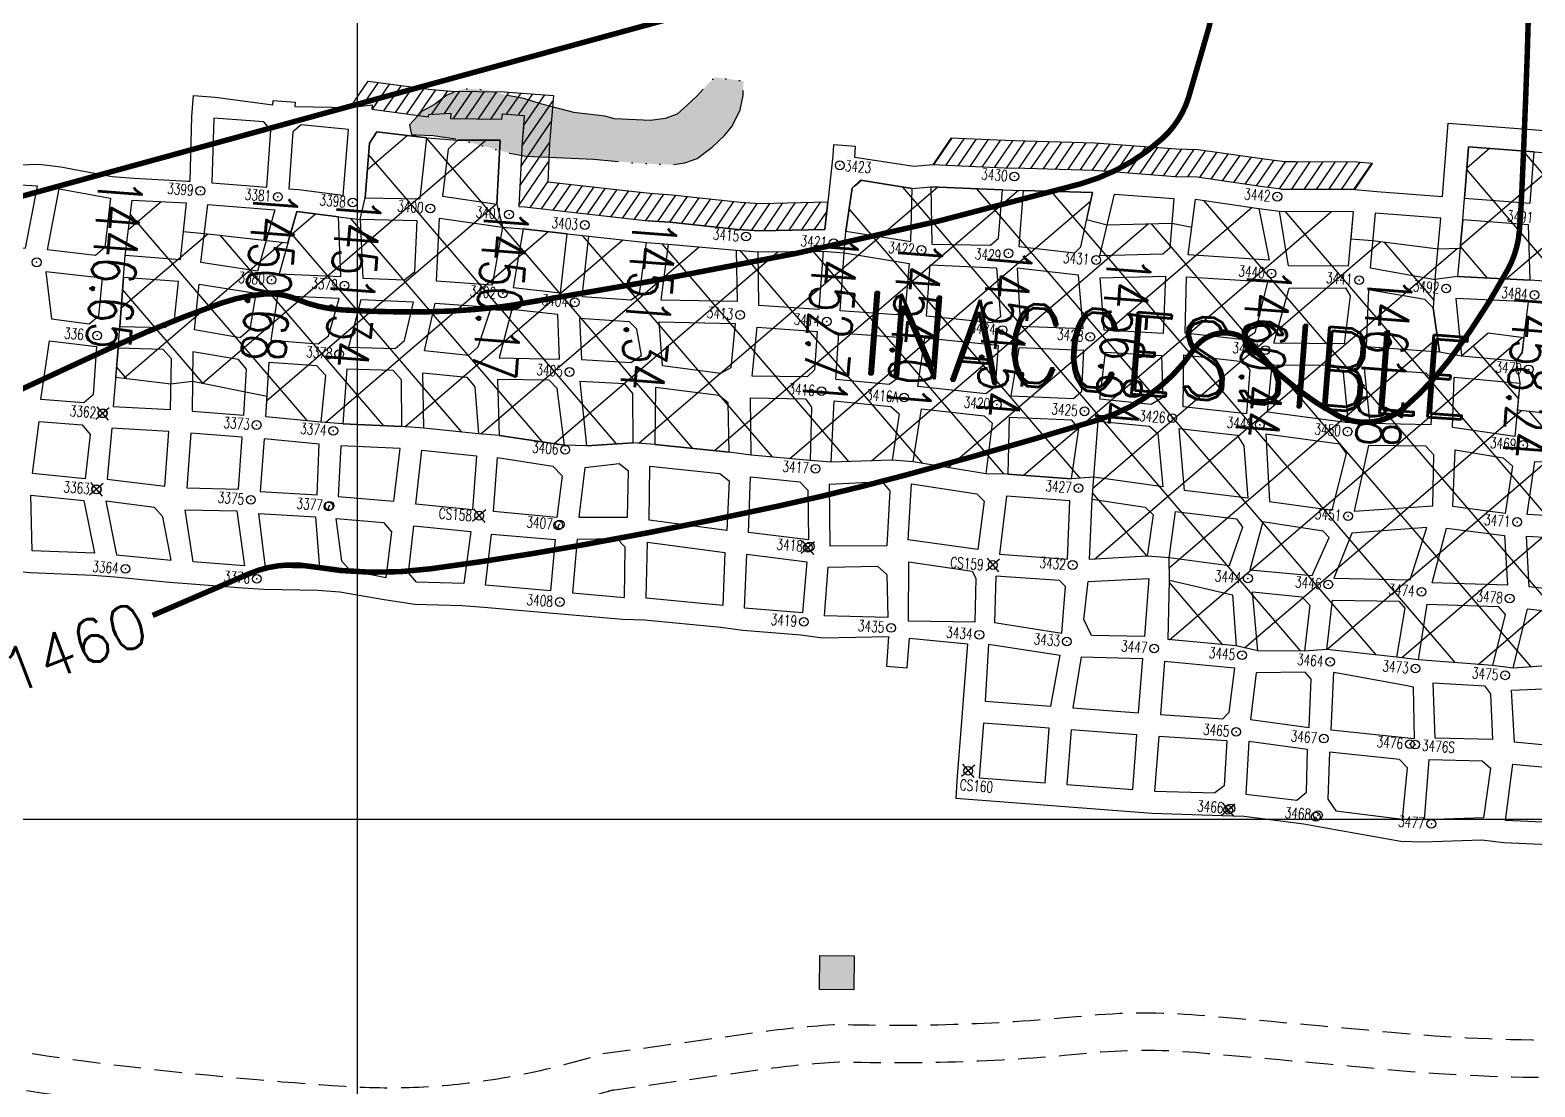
# Model space of a CAD drawing. Header units: inches. Extents: x 10131215 to 10153225, y 3476725 to 3491422.
# Drawn here: x 10139702 to 10141072, y 3481757 to 3482719 of the extents above; entities that cross this region are included whole.
import ezdxf
from ezdxf.enums import TextEntityAlignment as Align

# ---------------------------------------------------------------- set-up
doc = ezdxf.new("R2010")
doc.units = ezdxf.units.IN
doc.header["$LTSCALE"] = 100
doc.header["$MEASUREMENT"] = 0
doc.header["$PDMODE"] = 32
doc.header["$PDSIZE"] = 8
doc.linetypes.add('DASHED2', pattern=[0.375, 0.25, -0.125])
doc.linetypes.add('STREAM', pattern=[1.5, 1, -0.125, 0, -0.125, 0, -0.125, 0, -0.125])
doc.layers.get('0').update_dxf_attribs({"color": 60, "linetype": 'CONTINUOUS'})
for name, color, linetype in [('BUILDINGS', 7, 'CONTINUOUS'), ('ELEVATIONS-UPEER MASON-CONTOURS', 175, 'CONTINUOUS'), ('ELEVATIONS-UPPER MASON-SPOT', 175, 'CONTINUOUS'), ('GRID COORDINATES-VA SOUTH NAD27', 252, 'CONTINUOUS'), ('MINE WORKINGS-ADVANCED-SURVEYED', 7, 'CONTINUOUS'), ('MINE WORKINGS-RETREAT AREA', 4, 'CONTINUOUS'), ('MINE WORKINGS-RETREAT AREA-LABELS', 1, 'CONTINUOUS'), ('ROADS', 34, 'DASHED2'), ('SPADS-CONTROL SURVEY-LABELS', 230, 'CONTINUOUS'), ('SPADS-CONTROL SURVEY-SYMBOLS', 230, 'CONTINUOUS'), ('SPADS-LABEL', 90, 'CONTINUOUS'), ('SPADS-SYMBOL', 90, 'CONTINUOUS'), ('WATER-SURFACE', 140, 'STREAM')]:
    doc.layers.add(name, color=color, linetype=linetype)
doc.styles.add('INACCESSIBLE', font='ROMAND.SHX', dxfattribs={"width": 0.8, "height": 75})
doc.styles.add('LEV', font='SIMPLEX.shx', dxfattribs={"width": 0.7, "height": 40})
doc.styles.add('SP', font='SIMPLEX', dxfattribs={"width": 0.75, "height": 12})
doc.styles.get("Standard").update_dxf_attribs({"font": 'simplex.shx'})

# ---------------------------------------------------------------- blocks, each defined once
blk = doc.blocks.new('*X47')
at = {"color": 0}
for p, q in [((779251.2, 180115.1), (779264.2, 180137.7)), ((779260.7, 180112.9), (779274.7, 180137.1)), ((779271.2, 180112.3), (779285.2, 180136.5)), ((779281.7, 180111.7), (779295.7, 180135.9)), ((779292.1, 180111.1), (779306.1, 180135.3)), ((779302.6, 180110.5), (779316.7, 180135)), ((779314.5, 180112.3), (779327.6, 180135)), ((779326.4, 180114.1), (779338.7, 180135.4)), ((779334.9, 180110.1), (779349.9, 180136.1)), ((779346.1, 180110.9), (779361.1, 180136.9)), ((779357.4, 180111.6), (779372.4, 180137.6)), ((779368.6, 180112.3), (779383.4, 180138)), ((779382.7, 180118), (779394.3, 180138)), ((779393.6, 180118), (779405.1, 180138)), ((779398.8, 180108.4), (779415.9, 180138)), ((779398.9, 180089.8), (779423.8, 180132.9)), ((779399.4, 180071.8), (779423.8, 180114.2)), ((779399.8, 180053.8), (779423.8, 180095.4)), ((779400.2, 180035.8), (779424.2, 180077.4)), ((779410.5, 180034.8), (779424.7, 180059.4)), ((779421.1, 180034.5), (779435.3, 180059)), ((779431.7, 180034.1), (779445.9, 180058.6)), ((779442.3, 180033.7), (779456.5, 180058.2)), ((779452.9, 180033.3), (779467.1, 180057.9)), ((779463.5, 180033), (779477.7, 180057.5)), ((779474.2, 180032.6), (779488.3, 180057.1)), ((779484.8, 180032.2), (779498.9, 180056.7)), ((779495.4, 180031.9), (779509.5, 180056.4)), ((779506, 180031.5), (779520.2, 180056.1)), ((779516.6, 180031.1), (779531, 180056.1)), ((779527.4, 180031.1), (779541.8, 180056.1)), ((779624.2, 180029.9), (779639.6, 180056.6)), ((779635.7, 180031.1), (779651.1, 180057.8)), ((779647.2, 180032.3), (779662.6, 180059)), ((779658.7, 180033.4), (779674.1, 180060.1)), ((779538.3, 180031.1), (779552.5, 180055.8)), ((779548.9, 180030.9), (779563.2, 180055.5)), ((779559.6, 180030.6), (779573.8, 180055.2)), ((779570.3, 180030.3), (779584.5, 180054.9)), ((779580.9, 180030), (779595.1, 180054.6)), ((779591.6, 180029.7), (779605.9, 180054.5)), ((779602.3, 180029.5), (779616.7, 180054.6)), ((779613.1, 180029.5), (779628.1, 180055.5)), ((779670.2, 180034.6), (779680, 180051.6))]:
    blk.add_line(p, q, dxfattribs=at)
blk = doc.blocks.new('*X46')
at = {"color": 0}
for p, q in [((780257.4, 180065.1), (780347.7, 180155.5)), ((780257.7, 180136.2), (780277, 180155.5)), ((780301.1, 180038.1), (780418.5, 180155.5)), ((780773.9, 179689.2), (780307.6, 180155.5)), ((780369.9, 180036.2), (780486.9, 180153.2)), ((780797.9, 179736), (780378.3, 180155.5)), ((780845.7, 179758.8), (780449, 180155.5)), ((780560.3, 180115), (780522, 180153.3)), ((780416.8, 180012.5), (780550.4, 180146)), ((780354.9, 180037.5), (780257.7, 180134.7)), ((779125.2, 179852.2), (779366, 180093)), ((779260.2, 180057.9), (779294, 180091.7)), ((779386.6, 180015.9), (779311.5, 180091)), ((779594.9, 179827), (779852.4, 180084.5)), ((779808.1, 179828), (780065.4, 180085.3)), ((779877, 179826.2), (780138, 180087.2)), ((780281.9, 179686.3), (779882.2, 180085.9)), ((780414.2, 179695.4), (780021.3, 180088.3)), ((780489.9, 179690.4), (780096, 180084.3)), ((780232.9, 179687.1), (780635.8, 180090)), ((780419.9, 179944.8), (780564.7, 180089.6)), ((780642, 180033.3), (780587.9, 180087.3)), ((779505.5, 179826.3), (779260.2, 180071.6)), ((779525.8, 179828.5), (779779.1, 180081.9)), ((779663.7, 179825), (779918.8, 180080.1)), ((779703.4, 180076.8), (779709.2, 180082.7)), ((780140.7, 179686), (779747.4, 180079.4)), ((780209.6, 179687.9), (779814.5, 180083)), ((779928.5, 179827.5), (779700.1, 180055.9)), ((779738, 179828.6), (779972.4, 180063)), ((779940.8, 179819.3), (780184.8, 180063.3)), ((779947.2, 179755), (780254.7, 180062.4)), ((780351.1, 179687.7), (779975.5, 180063.4)), ((780236.9, 180014.1), (780187.9, 180063.2)), ((780284.1, 180037.6), (780257.4, 180064.4)), ((779185.1, 179841.4), (779380.2, 180036.5)), ((779574.9, 179827.5), (779387.5, 180015)), ((779859.4, 179826), (779670.5, 180014.8)), ((780302.8, 179686.3), (780642.7, 180026.2)), ((780379.1, 179691.8), (780707.8, 180020.5)), ((780712.4, 179962.9), (780657.3, 180018)), ((779047.7, 179986.9), (779075.3, 180014.4)), ((779194.5, 179992.3), (779216.3, 180014)), ((779239.8, 179825.3), (779428.6, 180014.2)), ((779438.2, 179822.9), (779248.7, 180012.4)), ((779312.2, 179827.1), (779496.9, 180011.8)), ((779381.6, 179825.8), (779566.7, 180010.8)), ((779448.7, 179822.1), (779638.6, 180012.1)), ((779647.9, 179825.3), (779460.1, 180013.1)), ((779717.5, 179826.4), (779532.8, 180011.1)), ((779784.7, 179830), (779604.1, 180010.5)), ((779046.6, 179915.1), (779119.9, 179988.3)), ((779223.4, 179825.6), (779048.4, 180000.5)), ((779293.1, 179826.5), (779131.7, 179987.9)), ((779364.2, 179826.1), (779195.1, 179995.2)), ((779053.7, 179851.4), (779188.2, 179985.9)), ((780015.7, 179752.8), (780243, 179980)), ((780020.9, 179687.2), (780320.1, 179986.4)), ((780320.6, 179930.4), (780275.8, 179975.2)), ((780702.5, 179689.9), (780419.5, 179972.9)), ((780450.8, 179692.9), (780708.7, 179950.8)), ((780519, 179690.4), (780778.1, 179949.5)), ((780798.6, 179876.7), (780724.5, 179950.8)), ((780797.8, 179948.2), (780797.1, 179948.8)), ((779126.1, 179852.1), (779046.6, 179931.6)), ((780089.5, 179685.1), (780324.3, 179919.9)), ((780164.3, 179689.3), (780401.5, 179926.5)), ((780560.6, 179690.4), (780331.2, 179919.8)), ((780632.3, 179689.4), (780395.5, 179926.2)), ((780589.6, 179690.3), (780798.7, 179899.3)), ((780659.4, 179689.3), (780849.8, 179879.7)), ((780877.8, 179868.2), (780866.8, 179879.2)), ((780877.8, 179797.4), (780801.4, 179873.9)), ((779056.2, 179851.3), (779046.6, 179860.9)), ((780799.6, 179758.8), (780877.8, 179837.1)), ((779994.7, 179761.3), (779940.8, 179815.2)), ((780730.8, 179690), (780797.9, 179757.1)), ((780870.3, 179758.8), (780877.9, 179766.4)), ((780069.6, 179686.4), (780017, 179739.1))]:
    blk.add_line(p, q, dxfattribs=at)
blk = doc.blocks.new('*X45')
at = {"color": 0}
for p, q in [((779773.9, 180101.7), (779788.5, 180127)), ((779784.9, 180102), (779799.5, 180127.4)), ((779795.9, 180102.4), (779810.6, 180127.7)), ((779806.9, 180102.7), (779821.6, 180128.1)), ((779818, 180103.1), (779832.6, 180128.5)), ((779829, 180103.4), (779843.8, 180129)), ((779840, 180103.8), (779854.9, 180129.6)), ((779851.2, 180104.4), (779866.1, 180130.2)), ((779862.3, 180105), (779877.2, 180130.7)), ((779873.5, 180105.5), (779888.4, 180131.2)), ((779884.6, 180106), (779899.5, 180131.8)), ((779895.8, 180106.6), (779910.6, 180132.3)), ((779906.9, 180107.1), (779921.7, 180132.7)), ((779918, 180107.7), (779932.5, 180132.7)), ((779928.9, 180107.8), (779943.3, 180132.7)), ((779939.7, 180107.8), (779954.2, 180132.8)), ((779950.6, 180107.8), (779965, 180132.8)), ((779961.4, 180107.8), (779975.8, 180132.8)), ((779972.2, 180107.8), (779986.7, 180132.8)), ((779983.1, 180107.8), (779997.6, 180133)), ((779993.9, 180107.8), (780008.8, 180133.6)), ((780005.1, 180108.4), (780019.5, 180133.3)), ((780016, 180108.7), (780029.9, 180132.7)), ((780026.5, 180108), (780040.3, 180132)), ((780036.9, 180107.3), (780050.8, 180131.3)), ((780047.3, 180106.5), (780061.2, 180130.6)), ((780057.7, 180105.8), (780071.6, 180129.9)), ((780068.1, 180105.1), (780082.1, 180129.4)), ((780078.6, 180104.5), (780092.7, 180128.9)), ((780089.1, 180104), (780104.1, 180129.9)), ((780100.3, 180104.6), (780115.3, 180130.7)), ((780111.6, 180105.3), (780126.6, 180131.4)), ((780122.8, 180106.1), (780137.9, 180132.2)), ((780134.1, 180106.9), (780149.2, 180133)), ((780145.4, 180107.7), (780160.3, 180133.6)), ((780156.7, 180108.5), (780171.2, 180133.6))]:
    blk.add_line(p, q, dxfattribs=at)
blk = doc.blocks.new('CS')
at = {"layer": 'SPADS-CONTROL SURVEY-SYMBOLS'}
for p, q in [((-5.7, 5.7), (5.7, -5.7)), ((5.7, 5.7), (-5.7, -5.7))]:
    blk.add_line(p, q, dxfattribs=at)
blk.add_circle((0, 0), 4, dxfattribs=at)
blk = doc.blocks.new('SS')
at = {"layer": 'SPADS-CONTROL SURVEY-SYMBOLS'}
blk.add_line((0, 0), (0, -4), dxfattribs=at)
blk.add_circle((0, 0), 4, dxfattribs=at)

msp = doc.modelspace()

# ---------------------------------------------------------------- hatches: boundary and pattern name
at = {"layer": 'WATER-SURFACE'}
h = msp.add_hatch(color=151, dxfattribs=at)
h.paths.add_polyline_path([(10138052.4, 3483775.9), (10138047.6, 3483759.4), (10138021.2, 3483723.1), (10137999.7, 3483707.4), (10137982.5, 3483691.4), (10137961.4, 3483684), (10137923, 3483660.6), (10137922.8, 3483656.5), (10137972, 3483637.8), (10137984.4, 3483637.3), (10138013.8, 3483644.4), (10138043.1, 3483647.4), (10138072.1, 3483646.2), (10138117.5, 3483636), (10138129.1, 3483614.7), (10138140.9, 3483597.6), (10138160.6, 3483571.8), (10138168.6, 3483563.2), (10138181, 3483562.7), (10138189.9, 3483574.8), (10138191, 3483603.9), (10138183.6, 3483625), (10138151.9, 3483663.7), (10138140.1, 3483680.8), (10138129.1, 3483718.7), (10138125.3, 3483727.1), (10138117.7, 3483744.1), (10138105.9, 3483761.2)])
h.paths.add_polyline_path([(10138843.8, 3482674.7), (10138839.6, 3482674.8), (10138823, 3482675.5), (10138814.7, 3482675.9), (10138802.3, 3482676.4), (10138715.7, 3482696.6), (10138711.6, 3482696.7), (10138661.1, 3482682.2), (10138660.8, 3482673.9), (10138664.1, 3482652.9), (10138701.1, 3482643.1), (10138762.9, 3482628.1), (10138787.8, 3482627.1), (10138825, 3482621.4), (10138837.5, 3482620.9), (10138854.6, 3482632.6), (10138855.4, 3482653.4)])
h.paths.add_polyline_path([(10140234, 3482637.7), (10140225.3, 3482640.2), (10140197, 3482643.6), (10140177.4, 3482648.7), (10140166.6, 3482651.4), (10140151.5, 3482656.4), (10140136.2, 3482659.2), (10140116.7, 3482664.4), (10140097, 3482665.2), (10140081.5, 3482659.3), (10140070.2, 3482651), (10140059, 3482644.9), (10140047.5, 3482632.2), (10140049.3, 3482623.3), (10140053.7, 3482623.2), (10140069, 3482622.5), (10140090.8, 3482619.4), (10140110.3, 3482614.3), (10140138.5, 3482606.5), (10140153.7, 3482603.7), (10140215, 3482601.2), (10140256.4, 3482597.3), (10140267.4, 3482596.8), (10140287.1, 3482596), (10140298.1, 3482597.8), (10140309.2, 3482601.7), (10140322.8, 3482612.1), (10140334.2, 3482622.6), (10140341.1, 3482631.1), (10140348.3, 3482646.1), (10140351, 3482659.1), (10140351.5, 3482672.3), (10140325.4, 3482675.5), (10140318.5, 3482669.2), (10140309.3, 3482658.7), (10140300.2, 3482650.3), (10140291.1, 3482641.9), (10140280, 3482638), (10140266.8, 3482636.3)])
h.paths.add_polyline_path([(10140478.7, 3482997.9), (10140467.3, 3482987.4), (10140449.2, 3482972.8), (10140439.9, 3482960), (10140436.9, 3482940.4), (10140438.6, 3482927.2), (10140444.5, 3482911.6), (10140448.6, 3482904.9), (10140465.8, 3482895.4), (10140494.2, 3482894.3), (10140516.3, 3482897.7), (10140536, 3482896.9), (10140546.7, 3482889.9), (10140557.1, 3482878.5), (10140569.7, 3482862.7), (10140578.2, 3482857.9), (10140591.2, 3482853), (10140620.2, 3482865), (10140627.2, 3482875.6), (10140630.1, 3482893.1), (10140615.3, 3482906.8), (10140596.7, 3482933.9), (10140577.6, 3482950), (10140567.1, 3482961.4), (10140558.7, 3482970.5), (10140548, 3482977.5), (10140528.8, 3482989.2), (10140515.9, 3482996.3), (10140507.3, 3482998.9)])

# ---------------------------------------------------------------- linework, layer by layer
at = {"layer": 'BUILDINGS'}
msp.add_lwpolyline([(10140420.7, 3481845.2), (10140421, 3481876.2), (10140452, 3481875.9), (10140451.7, 3481844.9)], close=True, dxfattribs=at)
msp.add_solid([(10140421, 3481876.2), (10140452, 3481875.9), (10140420.7, 3481845.2), (10140451.7, 3481844.9)], dxfattribs=at)
at = {"layer": 'ELEVATIONS-UPEER MASON-CONTOURS', "const_width": 5}
for points in [[(10135978.9, 3483263.2, 0), (10135880.2, 3483248.3, 0.000547)], [(10136147.8, 3483288.5, 0.000001), (10135988.5, 3483264.7, 0.000023)], [(10139638.8, 3483431.7, 0.000001), (10139693.5, 3483463.7, 0.000011)], [(10138804.9, 3484318.7, 0.000002), (10138743.6, 3484310, 0.000372)], [(10137623.4, 3484107.9, 0), (10137609.7, 3484100.7, -0.000133)], [(10139736.4, 3483488.8, -0.000003), (10139816.9, 3483535.8, -0.000201)], [(10141230, 3483314.7), (10140979, 3483193.4), (10140728, 3483072, 0.270692), (10140698, 3483027.4, -0.132528), (10140664.7, 3482928.9, -0.038708), (10140581.1, 3482822.9, -0.136458), (10140548, 3482802.4, -0.002726), (10140477.8, 3482782.3, -0.001285), (10140328.5, 3482741), (10139979.7, 3482645.5), (10139630.9, 3482549.9, 0.563221), (10139617.7, 3482503.4, -0.501829), (10139608.4, 3482452.6, -0.000773), (10139561.6, 3482429.6, -0.000898), (10139521.4, 3482410, -0.000017), (10139463.3, 3482381.8, 0.000016), (10139401.8, 3482351.9, 0.001371), (10139380.3, 3482341.4, 0.000537), (10139325.6, 3482314.4)], [(10141301, 3483276.5), (10141059.2, 3483175.2), (10140817.3, 3483073.8, 0.392899), (10140791.4, 3483016.6, -0.127413), (10140803.4, 3482846.5, -0.029723), (10140756.5, 3482657.4, -0.132967), (10140732.8, 3482620.1, -0.117262), (10140657.7, 3482578.5, -0.024944), (10140269.1, 3482490.3, -0.001318), (10140142, 3482468.4, -0.012263), (10140128.2, 3482466.4, -0.025302), (10140065.6, 3482462.2, -0.019959), (10139986, 3482463.9, -0.084275), (10139944.9, 3482473.6, 0.1199), (10139915.3, 3482478.3, 0.064698), (10139876.3, 3482470.1, 0.023672), (10139775.5, 3482429.3, 0.000793), (10139737.2, 3482411.6, 0.000203), (10139587.9, 3482342.1, 0.002877), (10139488.9, 3482295.3, 0.001787), (10139330.2, 3482218.4)], [(10141097.5, 3483013.2, 0.116095), (10141068.9, 3482909.9, 0.008918), (10141066.8, 3482810.9, -0.007728), (10141064.7, 3482696.7, -0.002563), (10141059.8, 3482573.1, -0.008468), (10141057.5, 3482535.7, -0.105253), (10141047.1, 3482500.8, -0.038597), (10140993.6, 3482418.2, -0.052549), (10140952.4, 3482374.6, -0.122205), (10140929.1, 3482362.9, -0.182252), (10140891.7, 3482368.1, -0.077667), (10140823.4, 3482420.5, -0.038688), (10140815, 3482430.7, 0.073705), (10140810.3, 3482435.7, 0.436666), (10140761.4, 3482428.2, -0.172221), (10140674.3, 3482363.8, -0.008065), (10140499.5, 3482313.7, -0.012267), (10140383.4, 3482285.4, -0.00886), (10140204.7, 3482249.9, -0.011531), (10140066.3, 3482228.2, -0.076227), (10139958, 3482230.3, 0.146158), (10139901, 3482223.5), (10139813.7, 3482185.8)]]:
    msp.add_lwpolyline(points, format="xyb", dxfattribs=at)
at = {"layer": 'GRID COORDINATES-VA SOUTH NAD27'}
for p, q in [((10140000, 3476730), (10140000, 3490730)), ((10153220, 3482000), (10131220, 3482000))]:
    msp.add_line(p, q, dxfattribs=at)
at = {"layer": 'MINE WORKINGS-ADVANCED-SURVEYED'}
msp.add_line((10141001.3, 3482494.2), (10141067.2, 3482491.1), dxfattribs=at)
for points in [[(10139654.9, 3482594.7), (10139710.4, 3482596.5), (10139730.2, 3482594), (10139776.7, 3482585.4), (10139796.6, 3482583.9), (10139845.6, 3482581.1), (10139847.8, 3482581), (10139849.3, 3482640), (10139850.8, 3482659), (10139870.7, 3482657.4), (10139923.1, 3482650.4), (10139923.4, 3482654.4), (10139943.3, 3482652.9), (10139943, 3482648.9), (10139993.3, 3482648.1), (10140013.5, 3482650.5), (10140013.2, 3482646.5), (10140064.8, 3482639.6), (10140064.9, 3482641.6), (10140085.1, 3482643), (10140084.7, 3482638), (10140131.6, 3482637.5), (10140132, 3482642.5), (10140151.9, 3482640.9), (10140151.5, 3482635.9), (10140150.1, 3482617), (10140146.9, 3482558.1), (10140152.5, 3482557.6)], [(10140840.8, 3482573.8), (10140907.7, 3482573.4), (10140927.8, 3482571.8), (10140987.6, 3482567.2), (10140992.7, 3482633.9), (10141172.2, 3482620.2), (10141233, 3482614.4)], [(10140840.8, 3482573.8), (10140821.9, 3482576.2), (10140764.4, 3482584.6), (10140744.4, 3482585.1), (10140690.5, 3482589.2), (10140670.6, 3482590.8), (10140607.5, 3482592.5), (10140588.5, 3482593), (10140523.6, 3482596), (10140506.4, 3482594.3), (10140452.6, 3482602.5), (10140453.3, 3482612.5), (10140433.4, 3482614), (10140432.6, 3482604), (10140425.5, 3482537.2), (10140366.1, 3482535.8), (10140346.2, 3482537.2), (10140284.5, 3482543.6), (10140264.5, 3482545.1)], [(10140152.5, 3482557.6), (10140264.5, 3482545.1)], [(10140901.7, 3482503.8), (10140847.5, 3482503.9), (10140839.3, 3482553.9)], [(10140839.3, 3482553.9), (10140906.3, 3482553.4), (10140901.7, 3482503.8)], [(10140981, 3482491.7), (10140986.1, 3482547.3), (10140926.3, 3482551.9), (10140921.6, 3482502.3)], [(10141067.2, 3482491.1), (10141065.9, 3482541.2), (10141006.1, 3482545.8), (10141001.3, 3482494.2)], [(10140151, 3482537.7), (10140141.8, 3482484.3), (10140184.9, 3482479.5)], [(10140184.9, 3482479.5), (10140191, 3482533.2), (10140151, 3482537.7)], [(10140204.7, 3482476), (10140210.8, 3482531), (10140263.1, 3482525.1)], [(10140204.7, 3482476), (10140249.3, 3482472.9), (10140256.7, 3482478.4), (10140263.1, 3482525.1)], [(10140365.3, 3482468), (10140364.8, 3482516.8), (10140423.9, 3482517.3)], [(10140423.9, 3482517.3), (10140420, 3482464.3), (10140365.3, 3482468)], [(10140490.9, 3482459.4), (10140439.4, 3482462.9), (10140442.9, 3482515.8)], [(10140442.9, 3482515.8), (10140502.3, 3482506.2), (10140498.4, 3482464.9), (10140490.9, 3482459.4)], [(10140921.6, 3482502.3), (10140981, 3482491.7)], [(10140415.9, 3482409.4), (10140409.4, 3482402.9), (10140359.3, 3482403.7), (10140363.7, 3482448.1)], [(10140363.7, 3482448.1), (10140418.5, 3482444.3), (10140415.9, 3482409.4)], [(10140435.3, 3482400.9), (10140438.1, 3482443), (10140496.4, 3482438.9)], [(10140435.3, 3482400.9), (10140484.1, 3482396.2), (10140491.5, 3482401.6), (10140496.4, 3482438.9)], [(10140116.7, 3482213.2), (10140122.1, 3482259.6), (10140180, 3482254.9)], [(10140180, 3482254.9), (10140175.9, 3482208.1), (10140116.7, 3482213.2)], [(10140200.1, 3482255.3), (10140195.8, 3482206.3), (10140242.8, 3482202.2)], [(10140200.1, 3482255.3), (10140236.2, 3482255.9), (10140243.5, 3482248.3), (10140242.8, 3482202.2)], [(10139609.9, 3482233.9), (10139609.5, 3482228.9), (10139629.4, 3482227.4), (10139629.8, 3482232.4), (10139682.5, 3482226.3), (10139702.4, 3482224.8), (10139759.4, 3482222.4), (10139779.3, 3482220.9), (10139829.1, 3482216.1), (10139849.1, 3482214.6), (10139895.9, 3482211), (10139914.9, 3482209.6), (10139964, 3482208.8), (10139983.9, 3482207.3), (10140024.5, 3482200.2), (10140052.2, 3482196.1), (10140095.3, 3482194.8), (10140115.2, 3482193.2)], [(10140115.2, 3482193.2), (10140241.2, 3482182.3)], [(10140241.2, 3482182.3), (10140261.2, 3482181.7), (10140330.9, 3482175), (10140350.7, 3482172.4), (10140403.6, 3482168.1), (10140423.4, 3482165.4), (10140483.5, 3482166.5), (10140481.5, 3482139.6), (10140500.4, 3482138.1), (10140502.5, 3482165), (10140555.3, 3482160)], [(10140555.3, 3482160), (10140551.4, 3482109.2), (10140549.9, 3482089.3), (10140546, 3482039.4), (10140544.5, 3482019.5), (10140723.4, 3482005.8), (10140787, 3482003.7)], [(10140574.3, 3482159.5), (10140571.3, 3482107.7), (10140631.2, 3482103.1), (10140639.7, 3482149.5)], [(10140574.3, 3482159.5), (10140639.7, 3482149.5)], [(10140658.7, 3482148.1), (10140651.1, 3482101.6), (10140710.9, 3482097), (10140714.7, 3482146.5)], [(10140658.7, 3482148.1), (10140714.7, 3482146.5)], [(10140734.5, 3482144), (10140730.9, 3482095.5), (10140787.7, 3482091.8)], [(10140734.5, 3482144), (10140798.3, 3482138.1), (10140793.1, 3482097.4), (10140787.7, 3482091.8)], [(10140791.2, 3482071.5), (10140729.3, 3482075.5), (10140725.5, 3482025.7), (10140780.5, 3482024.3)], [(10140791.2, 3482071.5), (10140789, 3482030.6), (10140780.5, 3482024.3)], [(10140787, 3482003.7), (10140807, 3482003.2), (10140861.5, 3481996), (10140881.3, 3481992.5), (10140949.6, 3481980.2), (10140969.6, 3481979.7), (10141023.4, 3481981.6), (10141043.3, 3481979.1), (10141104.2, 3481976.4), (10141124, 3481972.9), (10141192, 3481969.7), (10141214, 3481969), (10141284.8, 3481963.6), (10141344.7, 3481956.9), (10141364.7, 3481955.3), (10141425.6, 3481951.6)]]:
    msp.add_lwpolyline(points, dxfattribs=at)
for points in [[(10139867.7, 3482579.4), (10139917.6, 3482575.6), (10139921.3, 3482627.5), (10139914.9, 3482635), (10139869.3, 3482638.5)], [(10139937.5, 3482574.1), (10139946.3, 3482573.4), (10139984.2, 3482568.5), (10139987.2, 3482568.1), (10139991.8, 3482628.1), (10139948.8, 3482632.4), (10139941.3, 3482626)], [(10140007.1, 3482565.9), (10140056.1, 3482565), (10140057.2, 3482565.2), (10140063.3, 3482620.6), (10140017.7, 3482626.1), (10140010.9, 3482615.6)], [(10140077.4, 3482567.3), (10140127, 3482560), (10140130.1, 3482618.5), (10140091.2, 3482618.5), (10140082.6, 3482610.1)], [(10141011.1, 3482612.4), (10141007.6, 3482565.7), (10141067.4, 3482561.1), (10141071, 3482607.8)], [(10140458, 3482582), (10140450.4, 3482574.6), (10140444.4, 3482535.7), (10140503.8, 3482526.2), (10140504.8, 3482574.3)], [(10139666.7, 3482578.8), (10139659.7, 3482566.3), (10139651.5, 3482524.6), (10139698, 3482520), (10139708.8, 3482576.6)], [(10139728.7, 3482574), (10139775.2, 3482565.5), (10139770.3, 3482520.8), (10139761.7, 3482513.5), (10139718, 3482518.5)], [(10140522.7, 3482523.7), (10140576.1, 3482522.7), (10140583.6, 3482529.1), (10140587, 3482573.1), (10140522, 3482576)], [(10140606, 3482572.6), (10140602.1, 3482521.7), (10140652.8, 3482515.8), (10140658.3, 3482521.4), (10140669.1, 3482570.8)], [(10140689, 3482569.3), (10140742.9, 3482565.2), (10140739.4, 3482520.2), (10140733, 3482514.7), (10140675.7, 3482513.1)], [(10139795.1, 3482563.9), (10139844.1, 3482561.2), (10139838.6, 3482509.6), (10139788.8, 3482513.4)], [(10139864, 3482559.7), (10139924.8, 3482555), (10139909.1, 3482499.2), (10139857.5, 3482507.1)], [(10139944.8, 3482553.5), (10139928.9, 3482496.7), (10139984.9, 3482494.4), (10139982.7, 3482548.6)], [(10140762.9, 3482564.7), (10140820.4, 3482556.3), (10140829.8, 3482509.3), (10140756, 3482513.9)], [(10140004.9, 3482492.8), (10140043, 3482491.3), (10140052.4, 3482498.9), (10140054.5, 3482545.1), (10140002.5, 3482546.1)], [(10140074.8, 3482547.5), (10140132.1, 3482539.1), (10140122.8, 3482486.3), (10140071.9, 3482489.9)], [(10140283.1, 3482523.7), (10140344.8, 3482518.3), (10140345.5, 3482471.6), (10140276.4, 3482472.8)], [(10139721.5, 3482455.7), (10139756, 3482451.1), (10139764.6, 3482458.4), (10139768.2, 3482492.9), (10139716.5, 3482498.6)], [(10140517.9, 3482458.3), (10140521.3, 3482504.8), (10140581.6, 3482502.2), (10140585.2, 3482457.7), (10140577.7, 3482452.2)], [(10140600.6, 3482501.8), (10140603.6, 3482449.2), (10140660.6, 3482446.9), (10140656.3, 3482495.5)], [(10139783.9, 3482448.9), (10139824.9, 3482447.8), (10139833.5, 3482455.2), (10139837.1, 3482489.6), (10139787.3, 3482493.5)], [(10139856, 3482487.2), (10139907.5, 3482479.2), (10139902, 3482445.9), (10139893.4, 3482438.5), (10139851.8, 3482445.7)], [(10140676.1, 3482493), (10140735.4, 3482494.5), (10140733.4, 3482442.3), (10140679.5, 3482445.4)], [(10140754.5, 3482494), (10140828.3, 3482489.3), (10140816.7, 3482443), (10140807.2, 3482436.7), (10140753.5, 3482442.8)], [(10139921.3, 3482436.4), (10139964.2, 3482433.1), (10139973.8, 3482440.4), (10139983.4, 3482474.4), (10139927.4, 3482476.7)], [(10140003.3, 3482472.9), (10139992, 3482430), (10140034.3, 3482428.7), (10140042.9, 3482436), (10140051, 3482470.9)], [(10140834.1, 3482433.7), (10140848, 3482483.8), (10140899.2, 3482483.9), (10140903.6, 3482476.6), (10140898.2, 3482433)], [(10140918, 3482430.6), (10140984.9, 3482425.7), (10140979, 3482465.8), (10140971.6, 3482473.4), (10140920.1, 3482482.3)], [(10140999.7, 3482474.2), (10141004.7, 3482422.2), (10141054.5, 3482417.5), (10141060, 3482425.1), (10141065.7, 3482471.2)], [(10140070.9, 3482469.9), (10140121.8, 3482466.3), (10140109.6, 3482429.9), (10140101, 3482422.5), (10140061.2, 3482426.6)], [(10140128.9, 3482420.4), (10140184, 3482419.1), (10140182.5, 3482459.6), (10140140.7, 3482464.4)], [(10140202.2, 3482456.2), (10140204, 3482418.6), (10140248.9, 3482416.1), (10140258.5, 3482422.4), (10140254.3, 3482446.4), (10140247.8, 3482453)], [(10140274.8, 3482452.9), (10140343.9, 3482451.6), (10140339.8, 3482411.2), (10140330.4, 3482405.9), (10140277.8, 3482412.9)], [(10139711.8, 3482382.2), (10139719.9, 3482435.8), (10139762.5, 3482430.5), (10139759.7, 3482386.5), (10139751.1, 3482379.2)], [(10140580.3, 3482393.8), (10140571.8, 3482387.5), (10140510, 3482394.2), (10140516.4, 3482438.4), (10140583.2, 3482431.7)], [(10139777.9, 3482376.1), (10139829.9, 3482373.1), (10139830.7, 3482419.3), (10139823.4, 3482427.8), (10139782.4, 3482429)], [(10139849.8, 3482371.6), (10139896.7, 3482368), (10139899.2, 3482410), (10139891.9, 3482418.6), (10139850.3, 3482425.8)], [(10139919.8, 3482416.4), (10139962.7, 3482413.2), (10139971, 3482404.5), (10139966.7, 3482361.7), (10139916.6, 3482366.5)], [(10140602.1, 3482429.3), (10140594.7, 3482385.7), (10140651.7, 3482383.3), (10140659.2, 3482389.8), (10140661.1, 3482426.8)], [(10140675.7, 3482382.5), (10140681, 3482425.3), (10140731.9, 3482422.4), (10140733, 3482384.2), (10140722.5, 3482377.9)], [(10140752, 3482422.9), (10140805.7, 3482416.8), (10140812.1, 3482409.3), (10140809.1, 3482369.2), (10140751.4, 3482375.7)], [(10139990.5, 3482410), (10139986.7, 3482360.1), (10140040.4, 3482357.7), (10140040.1, 3482400.2), (10140032.7, 3482408.7)], [(10140059.7, 3482406.7), (10140099.5, 3482402.6), (10140106.8, 3482394), (10140110.1, 3482351.1), (10140060.4, 3482356.1)], [(10140901.7, 3482361), (10140828.3, 3482370.7), (10140832.5, 3482413.8), (10140888.7, 3482413.7), (10140897.3, 3482407)], [(10140921.8, 3482360.5), (10140916.6, 3482410.6), (10140972.4, 3482406.5), (10140979, 3482400), (10140976.9, 3482359.4)], [(10140996.8, 3482356.8), (10140998.2, 3482402.6), (10141058, 3482397.2), (10141053.3, 3482348.5)], [(10140129.1, 3482349.5), (10140188.6, 3482340.7), (10140181.9, 3482392.2), (10140174.5, 3482399.8), (10140127.4, 3482400.4)], [(10140202.5, 3482398.6), (10140208.6, 3482340.1), (10140250.9, 3482343), (10140250.8, 3482387.9), (10140243.4, 3482396.5)], [(10140270.8, 3482341.4), (10140338.5, 3482334.3), (10140337.4, 3482379.3), (10140328.9, 3482386), (10140271.3, 3482393.4)], [(10140357.8, 3482383.8), (10140407.9, 3482383), (10140413.3, 3482375.5), (10140412.1, 3482326.7), (10140358.4, 3482331.8)], [(10140431.1, 3482325.3), (10140433.8, 3482381), (10140485.6, 3482376), (10140493.1, 3482369.4), (10140486.8, 3482327)], [(10139704.3, 3482315), (10139710.3, 3482362.2), (10139749.6, 3482359.2), (10139756.9, 3482350.6), (10139752.3, 3482310.2)], [(10140505.8, 3482325.6), (10140513.5, 3482373.9), (10140570.3, 3482367.5), (10140577.8, 3482360.9), (10140572.1, 3482314.8)], [(10140592.1, 3482314.4), (10140650, 3482310.1), (10140656.6, 3482355.9), (10140650.2, 3482363.4), (10140593.2, 3482365.8)], [(10140670.1, 3482311.6), (10140674.2, 3482362.6), (10140721, 3482358), (10140728.5, 3482351.4), (10140732.9, 3482302.7)], [(10139772.3, 3482309.9), (10139824.8, 3482303.3), (10139828.3, 3482353.2), (10139776.4, 3482356.2)], [(10139844.7, 3482302), (10139891.7, 3482300.8), (10139895.1, 3482348.1), (10139848.3, 3482351.7)], [(10140747.9, 3482355.9), (10140800.6, 3482349.8), (10140806.8, 3482340.3), (10140810.3, 3482292.6), (10140752.7, 3482299.6)], [(10140830.1, 3482289.6), (10140887.1, 3482281.7), (10140900.3, 3482333.1), (10140894, 3482341.6), (10140826.7, 3482350.8)], [(10139965.2, 3482341.7), (10139915.1, 3482346.5), (10139911.6, 3482298.5), (10139963.5, 3482295.5)], [(10139985.1, 3482340.2), (10139982.4, 3482294), (10140033.3, 3482289.8), (10140038.8, 3482337.8)], [(10140058.8, 3482336.2), (10140108.5, 3482331.1), (10140104.9, 3482282), (10140053.2, 3482287.2)], [(10140920.2, 3482340.5), (10140907.1, 3482280.6), (10140978.9, 3482285.6), (10140979.8, 3482332.1), (10140972.4, 3482339.7)], [(10140999.2, 3482336.6), (10141042.8, 3482329.3), (10141051.2, 3482321.6), (10141044.6, 3482278.5), (10140996.9, 3482285)], [(10140123.8, 3482280.5), (10140127.5, 3482329.6), (10140178, 3482321.5), (10140186.3, 3482312.8), (10140181.6, 3482274.8)], [(10140207, 3482320.1), (10140201.7, 3482275.2), (10140245.9, 3482275.2), (10140246.9, 3482317.2), (10140238.4, 3482323.9)], [(10140266.3, 3482321.7), (10140330, 3482314.9), (10140338.5, 3482308.2), (10140336.2, 3482263.1), (10140265.7, 3482272.4)], [(10141064.6, 3482277.8), (10141071.6, 3482326), (10141124.9, 3482325.2), (10141131.5, 3482318.7), (10141130, 3482274.1)], [(10140357.8, 3482311.8), (10140402.6, 3482307.4), (10140410.1, 3482299.8), (10140410.7, 3482254.5), (10140356.1, 3482261.3)], [(10140430.3, 3482248.7), (10140429.6, 3482305.3), (10140477.3, 3482307.7), (10140484.7, 3482299.1), (10140481.9, 3482249)], [(10139704, 3482244.7), (10139702.8, 3482295.1), (10139751, 3482290.3), (10139760.9, 3482242.4)], [(10140501.3, 3482254.5), (10140504.2, 3482305.6), (10140563.7, 3482296.4), (10140570.3, 3482289.9), (10140564.8, 3482245.8)], [(10140584.5, 3482241.4), (10140646.4, 3482237.1), (10140648.5, 3482290.1), (10140590.7, 3482294.4)], [(10139780.8, 3482240.8), (10139830.6, 3482236.1), (10139822.9, 3482275.4), (10139815.4, 3482283.9), (10139771, 3482289.9)], [(10139843.4, 3482282), (10139890.4, 3482280.9), (10139897.4, 3482231), (10139850.6, 3482234.5)], [(10140666.4, 3482236.7), (10140668.7, 3482291.6), (10140716.9, 3482284.2), (10140724.2, 3482277.4), (10140718.8, 3482239.6)], [(10140744.6, 3482280.3), (10140800.2, 3482273.6), (10140805.5, 3482266), (10140793.4, 3482230.9), (10140738.8, 3482238.1)], [(10139916.4, 3482229.5), (10139910.3, 3482278.5), (10139961.8, 3482275.6), (10139965.5, 3482228.8)], [(10139980.8, 3482274), (10140023.7, 3482270.5), (10140031, 3482261.9), (10140026, 3482220.1), (10139993.4, 3482226.6), (10139986, 3482235.2)], [(10140051.5, 3482267.3), (10140103.3, 3482262.1), (10140096.8, 3482214.7), (10140053.8, 3482216), (10140046.4, 3482224.6)], [(10140812.2, 3482227.4), (10140868.9, 3482222.1), (10140884.5, 3482256.8), (10140879, 3482262.4), (10140824.1, 3482271.1)], [(10140905, 3482260.7), (10140888.8, 3482219.6), (10140958.2, 3482218.2), (10140973.3, 3482265.8)], [(10140264, 3482252.5), (10140334.4, 3482243.2), (10140332.5, 3482194.9), (10140262.8, 3482201.6)], [(10140978, 3482215.6), (10140991.3, 3482265.2), (10141043.9, 3482258.5), (10141046.6, 3482213.4)], [(10141063.9, 3482257.8), (10141128.5, 3482254.2), (10141118.2, 3482205.9), (10141066.5, 3482211.9)], [(10140354.3, 3482241.4), (10140409, 3482234.6), (10140405.2, 3482188), (10140352.4, 3482192.3)], [(10140425, 3482185.4), (10140428.6, 3482229.8), (10140473.4, 3482230.6), (10140481.9, 3482222.9), (10140482.9, 3482184)], [(10140501.7, 3482180.6), (10140501.8, 3482234.5), (10140559.4, 3482226.1), (10140563, 3482219.8), (10140561.8, 3482179.6)], [(10140579.8, 3482179.2), (10140641.2, 3482169.5), (10140644.6, 3482212.1), (10140639, 3482217.5), (10140581.1, 3482221.6)], [(10140668.2, 3482167.4), (10140661.2, 3482182), (10140665, 3482216.7), (10140720.3, 3482219.4), (10140716.2, 3482166.5)], [(10140739.2, 3482218), (10140796.4, 3482204.6), (10140799.8, 3482158.1), (10140738, 3482163.8)], [(10140819.5, 3482153.5), (10140814.6, 3482207.2), (10140859.4, 3482202.7), (10140866.9, 3482195.2), (10140862, 3482153.3)], [(10140887.3, 3482199.6), (10140947.7, 3482198.9), (10140953.2, 3482192.5), (10140945.8, 3482147.9), (10140882.2, 3482154.8)], [(10140965.7, 3482145.4), (10140973.5, 3482195.9), (10141038.1, 3482194), (10141044.5, 3482186.5), (10141033.2, 3482140.2)], [(10141065, 3482191.9), (10141113.7, 3482186.2), (10141121.2, 3482179.6), (10141120.6, 3482142.5), (10141052, 3482137.7)], [(10140812.7, 3482090.9), (10140866.3, 3482083.7), (10140868.1, 3482127.8), (10140862.5, 3482134.2), (10140818, 3482133.6)], [(10140888.6, 3482134.2), (10140953.9, 3482122.2), (10140960.8, 3482120.7), (10140961.8, 3482073.6), (10140886.2, 3482081.2)], [(10140980.9, 3482074.2), (10140979.1, 3482124.3), (10141025.7, 3482121.7), (10141031.2, 3482114.3), (10141033.2, 3482072.8)], [(10141050.5, 3482117.8), (10141108.9, 3482120.3), (10141115.4, 3482113.8), (10141112.8, 3482064.7), (10141053, 3482070.3)], [(10140566, 3482037.9), (10140625.8, 3482033.3), (10140629.6, 3482083.1), (10140569.8, 3482087.7)], [(10140645.8, 3482031.8), (10140705.6, 3482027.2), (10140709.4, 3482077), (10140649.6, 3482081.6)], [(10140808.5, 3482023.1), (10140855.1, 3482017.5), (10140863.7, 3482024.9), (10140864.8, 3482063.8), (10140811.2, 3482070.9)], [(10140883.3, 3482018.4), (10140890.5, 3482007.8), (10140951.1, 3482000.2), (10140955.8, 3482047), (10140948.4, 3482054.6), (10140884.7, 3482061.3)], [(10140971.1, 3481999.6), (10140975.5, 3482054.6), (10141023.7, 3482053.5), (10141031.2, 3482046.9), (10141024.9, 3482001.5)], [(10141051.5, 3482050.4), (10141103.3, 3482045.4), (10141110.6, 3482036.8), (10141105.8, 3481996.3), (10141044.8, 3481999)]]:
    msp.add_lwpolyline(points, close=True, dxfattribs=at)
at = {"layer": 'MINE WORKINGS-RETREAT AREA'}
for points in [[(10139993.3, 3482648.1), (10140009.8, 3482672.2), (10140067.4, 3482664.4), (10140085.8, 3482663), (10140133.5, 3482662.4), (10140178.4, 3482659), (10140175, 3482615.4), (10140173.2, 3482580.5), (10140238.3, 3482573.2), (10140266.3, 3482570), (10140286.3, 3482568.6), (10140348.4, 3482562.1), (10140366.7, 3482560.8), (10140428.1, 3482562.3)], [(10139993.3, 3482648.1), (10140013.5, 3482650.5), (10140013.2, 3482646.5), (10140064.8, 3482639.6), (10140064.9, 3482641.6), (10140085.1, 3482643), (10140084.7, 3482638), (10140131.6, 3482637.5), (10140132, 3482642.5), (10140151.9, 3482640.9), (10140151.1, 3482629.9), (10140150.1, 3482617), (10140146.9, 3482558.1), (10140152.5, 3482557.6), (10140264.5, 3482545.1), (10140284.5, 3482543.6), (10140346.2, 3482537.2), (10140366.1, 3482535.8), (10140425.5, 3482537.2), (10140428.1, 3482562.3)], [(10139936.8, 3482524.9), (10139944.8, 3482553.5), (10139982.7, 3482548.6), (10140002.5, 3482546.1), (10140007.1, 3482565.9), (10140010.9, 3482615.6), (10140017.7, 3482626.1), (10140063.3, 3482620.6), (10140091.2, 3482618.5), (10140130.1, 3482618.5), (10140127, 3482560), (10140132.1, 3482539.1), (10140151, 3482537.7), (10140191, 3482533.2), (10140210.8, 3482531), (10140263.1, 3482525.1), (10140283.1, 3482523.7), (10140344.8, 3482518.3), (10140364.8, 3482516.8), (10140423.9, 3482517.3), (10140442.9, 3482515.8), (10140444.4, 3482535.7), (10140450.4, 3482574.6), (10140458, 3482582), (10140504.8, 3482574.3), (10140522, 3482576), (10140587, 3482573.1), (10140606, 3482572.6), (10140669.1, 3482570.8), (10140663.7, 3482546.1), (10140682.3, 3482541.2), (10140741.1, 3482542.7), (10140759.4, 3482539.3), (10140762.9, 3482564.7), (10140820.4, 3482556.3), (10140839.3, 3482553.9), (10140906.3, 3482553.4), (10140904, 3482528.6), (10140924, 3482527.1), (10140983.6, 3482519.5), (10141003.7, 3482520), (10141006.1, 3482545.8), (10141011.1, 3482612.4), (10141071, 3482607.8), (10141090.9, 3482606.3)], [(10140907.7, 3482573.4), (10140924, 3482597.2), (10140909.7, 3482598.3), (10140853.8, 3482598.7), (10140844, 3482598.6), (10140825.3, 3482601), (10140765, 3482609.6), (10140745.6, 3482610.1), (10140671.3, 3482615.7), (10140608.1, 3482617.5), (10140589.4, 3482618), (10140540, 3482620.1), (10140523.6, 3482596)], [(10140907.7, 3482573.4), (10140840.8, 3482573.8), (10140821.9, 3482576.2), (10140764.4, 3482584.6), (10140744.4, 3482585.1), (10140690.5, 3482589.2), (10140670.6, 3482590.8), (10140607.5, 3482592.5), (10140588.5, 3482593), (10140523.6, 3482596)], [(10141120.6, 3482142.5), (10141052, 3482137.7), (10141033.2, 3482140.2), (10140965.7, 3482145.4), (10140945.8, 3482147.9), (10140882.2, 3482154.8), (10140862, 3482153.3), (10140819.5, 3482153.5), (10140799.8, 3482158.1), (10140738, 3482163.8), (10140739.2, 3482218), (10140738.8, 3482238.1), (10140718.8, 3482239.6), (10140666.4, 3482236.7), (10140668.7, 3482291.6), (10140670.1, 3482311.6), (10140650, 3482310.1), (10140592.1, 3482314.4), (10140572.1, 3482314.8), (10140505.8, 3482325.6), (10140486.8, 3482327), (10140431.1, 3482325.3), (10140412.1, 3482326.7), (10140358.4, 3482331.8), (10140338.5, 3482334.3), (10140270.8, 3482341.4), (10140250.9, 3482343), (10140208.6, 3482340.1), (10140188.6, 3482340.7), (10140129.1, 3482349.5), (10140110.1, 3482351.1), (10140060.4, 3482356.1), (10140040.4, 3482357.7), (10139986.7, 3482360.1), (10139966.7, 3482361.7), (10139916.6, 3482366.5), (10139917.8, 3482385), (10139850, 3482398.7), (10139830.3, 3482396.2), (10139780.2, 3482402.5), (10139782.4, 3482429), (10139783.9, 3482448.9), (10139787.3, 3482493.5), (10139788.8, 3482513.4), (10139795.1, 3482563.9), (10139844.1, 3482561.2), (10139841.4, 3482535.4), (10139860.8, 3482533.4), (10139936.8, 3482524.9)]]:
    msp.add_lwpolyline(points, dxfattribs=at)
msp.add_lwpolyline([(10141004.7, 3482422.2), (10141029, 3482443), (10141061.7, 3482438.9), (10141060, 3482425.1), (10141054.5, 3482417.5), (10141058, 3482397.2), (10141055.6, 3482372.9), (10141075, 3482370.9), (10141135.5, 3482373.5), (10141154.7, 3482368.1), (10141157, 3482392.9), (10141158.5, 3482412.9), (10141158.7, 3482456), (10141160.3, 3482476), (10141140.5, 3482480.5), (10141084.2, 3482489.8), (10141067.2, 3482491.1), (10141001.3, 3482494.2), (10140981, 3482491.7), (10140979, 3482465.8), (10140984.9, 3482425.7)], close=True, dxfattribs=at)
at = {"layer": 'ROADS', "flags": 128}
for points in [[(10137660.8, 3476867.3, 0.008517), (10137755.7, 3476910.4, -0.017017), (10137845.1, 3476949.1, 0.016059), (10137995, 3477013.8, 0.033133), (10138077.4, 3477059.4, -0.024026), (10138132.9, 3477091.5, -0.008937), (10138239, 3477143.8, 0.014066), (10138304.5, 3477176.9, 0.020402), (10138349, 3477203.4, 0.085545), (10138423.5, 3477272.7, 0.101116), (10138448, 3477323.4, 0.003679), (10138469.7, 3477411.9, 0.01024), (10138489.2, 3477502.5, 0.058784), (10138496.2, 3477594.9, -0.021843), (10138496.3, 3477678.9, -0.035327), (10138503.5, 3477740.8, 0.018653), (10138523, 3477871.4, 0.121052), (10138517.6, 3477913.2, 0.049143), (10138493.7, 3477960.6, -0.017357), (10138451.5, 3478032.3, -0.003841), (10138389.4, 3478149.1, -0.017542), (10138343.7, 3478244.6, -0.000864), (10138295.7, 3478355.3, -0.015621), (10138252.4, 3478464.7, 0.120424), (10138208.1, 3478531.5, -0.126876), (10138140.6, 3478636.3, -0.026171), (10138110.6, 3478745.7, 0.023278), (10138081.3, 3478855.1, 0.001017), (10138063.7, 3478909.9, 0.02167), (10138025.7, 3479012.3, 0.016376), (10137979, 3479113.7, -0.08471), (10137956.9, 3479186, -0.018227), (10137942, 3479350.5, 0.004819), (10137936.3, 3479440.3, -0.134493), (10137960.3, 3479562.6, -0.015432), (10138002.3, 3479641, -0.008011), (10138071.5, 3479756.8, 0.022245), (10138135.2, 3479870.6, 0.015784), (10138187.3, 3479982.9, 0.000631), (10138231.2, 3480086.2, 0.012347), (10138245.4, 3480122.2, -0.152331), (10138331.8, 3480235, 0.005852), (10138389.5, 3480276.8, 0.08337), (10138447.8, 3480337.5, 0.083714), (10138471.2, 3480388.2, 0.002994), (10138505.9, 3480518.7, -0.000428), (10138539.9, 3480649.7, -0.021837), (10138565.7, 3480733.5, 0.044824), (10138584.8, 3480807.5, 0.006978), (10138592.4, 3480857.9, 0.010567), (10138603, 3480949.6, 0.096665), (10138594.6, 3481033.8, 0.028042), (10138574.9, 3481088.2, 0.009962), (10138538.7, 3481168.5, -0.026277), (10138465.1, 3481346.9, 0.010878), (10138433.6, 3481430.5, -0.008289), (10138386.8, 3481577, -0.012473), (10138370.9, 3481634.9, -0.2035), (10138389, 3481748.4, -0.081073), (10138446.9, 3481814.2, -0.053101), (10138525.8, 3481866, 0.012422), (10138641.3, 3481929.1, -0.111391), (10138789.2, 3481975.2, -0.044793), (10138857.7, 3481974.6, 0.017833), (10139022.2, 3481964.2, -0.022214), (10139066.2, 3481961, -0.061871), (10139208.9, 3481926.1, 0.010007), (10139336.5, 3481880.4, 0.014105), (10139528.1, 3481822.1, 0.022572), (10139628.9, 3481799.3, 0.016104), (10139806.4, 3481773.5, 0.011557), (10139988.5, 3481757.2, 0.059553), (10140132.1, 3481764.8, 0.032767), (10140223.4, 3481786.9)], [(10138524.6, 3477975.2, 0.003462), (10138522.3, 3477978.8, -0.017357), (10138481.4, 3478048.5, -0.003841), (10138419.5, 3478164.8, -0.017542), (10138374.8, 3478258.2, -0.000864), (10138326.8, 3478368.7, -0.015621), (10138284.3, 3478476.2, 0.120424), (10138231.2, 3478556.5, -0.126876), (10138172.9, 3478647, -0.026171), (10138143.8, 3478753, 0.023278), (10138113.7, 3478865.4, 0.001017), (10138096, 3478920.4, 0.02167), (10138057, 3479025.5, 0.016376), (10138009.3, 3479128.9, -0.08471), (10137990.6, 3479190.3, -0.018227), (10137975.9, 3479352.3, 0.004819), (10137970.1, 3479442.8, -0.134493), (10137990.7, 3479547.5, -0.015432), (10138031.7, 3479624, -0.008011), (10138100.4, 3479738.9, 0.022245), (10138165.6, 3479855.3, 0.015784), (10138218.6, 3479969.6, 0.000631), (10138262.5, 3480073, 0.012347), (10138277.3, 3480110.5, -0.152331), (10138351.3, 3480207.3, 0.005852), (10138409.7, 3480249.5, 0.08337), (10138475.9, 3480318.3, 0.083714), (10138504, 3480379.3, 0.002994), (10138538.7, 3480510.1, -0.000428), (10138572.8, 3480641.1, -0.021837), (10138597.7, 3480722.1, 0.044824), (10138618.4, 3480801.9, 0.006978), (10138626.1, 3480853.3, 0.010567), (10138636.8, 3480946.5, 0.096665), (10138627.1, 3481043.6, 0.028042), (10138606.1, 3481101.5, 0.009962), (10138569.3, 3481183.1, -0.026277), (10138497.1, 3481358.2, 0.010762), (10138465.4, 3481442.3, -0.008237), (10138419.3, 3481586.8, -0.012473), (10138403.9, 3481643, -0.2035), (10138417.8, 3481730.3, -0.081073), (10138468.4, 3481787.9, -0.053101), (10138541.3, 3481835.8, 0.012422), (10138658.3, 3481899.6, -0.111391), (10138791.9, 3481941.3, -0.044793), (10138854.3, 3481940.7, 0.017833), (10139021.3, 3481930.2, -0.022214), (10139062.3, 3481927.2, -0.061871), (10139196.9, 3481894.3, 0.010007), (10139325.7, 3481848.2, 0.014105), (10139519.2, 3481789.3, 0.022572), (10139623, 3481765.9, 0.016104), (10139802.6, 3481739.7, 0.011557), (10139986.3, 3481723.2, 0.059553), (10140137.9, 3481731.3, 0.032767), (10140233.6, 3481754.4, 1.202306)], [(10140223.4, 3481786.9), (10140364.5, 3481806.4, -0.020068), (10140437.5, 3481813.6, 0.03245), (10140661, 3481821.3, -0.046095), (10140765.9, 3481822, -0.002102), (10140941.1, 3481806.4, 0.024632), (10141098.7, 3481799.4, 0.383779)], [(10140228.1, 3481753.2), (10140369.2, 3481772.7, -0.01965), (10140438, 3481779.5, 0.032234), (10140664.4, 3481787.4, -0.046095), (10140763, 3481788.1, -0.002102), (10140937.9, 3481772.5, 0.025196), (10141102.6, 3481765.4, 0.026112)]]:
    msp.add_lwpolyline(points, format="xyb", dxfattribs=at)
at = {"layer": 'SPADS-SYMBOL'}
for p in [(10140439, 3482595.5), (10140597.9, 3482585.3), (10139857.1, 3482572.2), (10139927.7, 3482566.8), (10140837.2, 3482567), (10139995.7, 3482561.6), (10140066.4, 3482556.2), (10140138, 3482550.7), (10140207, 3482541.2), (10140353.7, 3482530.7), (10140433.5, 3482524.5), (10140513.3, 3482518.4), (10140592.6, 3482515.4), (10140672.4, 3482509.3), (10139708.1, 3482507.2), (10140831.9, 3482497.1), (10139921.9, 3482491.2), (10139988.3, 3482486.1), (10140911.7, 3482491), (10140990.8, 3482483.4), (10140132.4, 3482478.8), (10140198, 3482470.8), (10141071.2, 3482477.5), (10140348.3, 3482459.3), (10140427.3, 3482453.3), (10139763.2, 3482440.5), (10140587.2, 3482445.5), (10140667, 3482439.4), (10140826.5, 3482427.3), (10139983.5, 3482423.6), (10140193.1, 3482407.4), (10141066, 3482409.7), (10140422.4, 3482389.9), (10140497.6, 3482384.1), (10140582, 3482377.7), (10140661.7, 3482371.6), (10139768.4, 3482369.8), (10139908.3, 3482359.1), (10140741.6, 3482365.4), (10140821.3, 3482359.2), (10139978.1, 3482353.8), (10140901.2, 3482353.1), (10140189.2, 3482336.6), (10141060.9, 3482340.9), (10140417, 3482319.3), (10139762.7, 3482300.5), (10139903.1, 3482291), (10140656.3, 3482301.6), (10139974.7, 3482285.6), (10140901.6, 3482276.1), (10140184.1, 3482268.6), (10141055.5, 3482270.8), (10140411.6, 3482248.4), (10139788.9, 3482228.2), (10140651, 3482231.7), (10139908.5, 3482219.1), (10140810.5, 3482219.5), (10140883.6, 3482213.9), (10140968.4, 3482207.3), (10140184.2, 3482198), (10141048.7, 3482201.2), (10140406.3, 3482179.9), (10140485.7, 3482174.4), (10140566, 3482168.2), (10140645.7, 3482162.1), (10140725.2, 3482155.7), (10140805.1, 3482149.6), (10140885.3, 3482143.5), (10140963, 3482137.5), (10141044.5, 3482131.3), (10140799.8, 3482079.8), (10140879.6, 3482073.7), (10140957.8, 3482068.6), (10140962.6, 3482068.2), (10140794.5, 3482010.1), (10140874.2, 3482004), (10140977.4, 3481996.1)]:
    msp.add_point(p, dxfattribs=at)
at = {"layer": 'WATER-SURFACE', "flags": 128}
msp.add_lwpolyline([(10140234, 3482637.7), (10140225.3, 3482640.2), (10140197, 3482643.6), (10140177.4, 3482648.7), (10140166.6, 3482651.4), (10140151.5, 3482656.4), (10140136.2, 3482659.2), (10140116.7, 3482664.4), (10140097, 3482665.2), (10140081.5, 3482659.3), (10140070.2, 3482651), (10140059, 3482644.9), (10140047.5, 3482632.2), (10140049.3, 3482623.3), (10140053.7, 3482623.2), (10140069, 3482622.5), (10140090.8, 3482619.4), (10140110.3, 3482614.3), (10140138.5, 3482606.5), (10140153.7, 3482603.7), (10140215, 3482601.2), (10140256.4, 3482597.3), (10140267.4, 3482596.8), (10140287.1, 3482596), (10140298.1, 3482597.8), (10140309.2, 3482601.7), (10140322.8, 3482612.1), (10140334.2, 3482622.6), (10140341.1, 3482631.1), (10140348.3, 3482646.1), (10140351, 3482659.1), (10140351.5, 3482672.3), (10140325.4, 3482675.5), (10140318.5, 3482669.2), (10140309.3, 3482658.7), (10140300.2, 3482650.3), (10140291.1, 3482641.9), (10140280, 3482638), (10140266.8, 3482636.3)], close=True, dxfattribs=at)

# ---------------------------------------------------------------- block references
at = {"layer": 'MINE WORKINGS-RETREAT AREA', "xscale": 1.000028516851045, "yscale": 1.000028516851045, "zscale": 1.000028516851045, "rotation": 355.6010874874682}
for name in ['*X46', '*X47', '*X45']:
    msp.add_blockref(name, (9349211.4, 3362830.1), dxfattribs=at)
at = {"layer": 'SPADS-CONTROL SURVEY-SYMBOLS', "xscale": 1.000028516851045, "yscale": 1.000028516851045, "zscale": 1.000028516851045}
for name, p, rotation in [('CS', (10139768, 3482369.5), 355.6010254830254), ('CS', (10139762.4, 3482300.6), 355.6010254793933), ('SS', (10139973.7, 3482285), 355.6010258139911), ('CS', (10140110.9, 3482276.6), 355.6010260310662), ('SS', (10140182.8, 3482267.8), 355.6010261451801), ('CS', (10140410, 3482247.5), 355.6010265051428), ('CS', (10140578.3, 3482231.7), 355.6010267718108), ('CS', (10140555.9, 3482044.3), 355.6010267508797), ('CS', (10140792.5, 3482008.8), 355.6010271268717), ('SS', (10140872.2, 3482002.6), 355.6010272530634)]:
    msp.add_blockref(name, p, dxfattribs=dict(at, rotation=rotation))

# ---------------------------------------------------------------- texts
at = {"layer": 'ELEVATIONS-UPEER MASON-CONTOURS'}
msp.add_text('1460', height=40, rotation=20.9852, dxfattribs=at).set_placement((10139813.5, 3482162.2), align=Align.RIGHT)
at = {"layer": 'ELEVATIONS-UPPER MASON-SPOT', "style": 'LEV', "width": 0.7}
for s, p in [('1446.65', (10139778.9, 3482505.8)), ('1450.68', (10139920, 3482494.9)), ('1451.34', (10139995.9, 3482489.1)), ('1450.17', (10140130.2, 3482478.8)), ('1451.34', (10140265, 3482468.4)), ('1452.71', (10140430.4, 3482455.7)), ('1454.01', (10140507.1, 3482449.8)), ('1454.54', (10140588.4, 3482443.5)), ('1456.84', (10140696.7, 3482435.2)), ('1460.44', (10140824.6, 3482425.4)), ('1461.38', (10140934.3, 3482416.9)), ('1458.24', (10141068.1, 3482406.6))]:
    msp.add_text(s, height=40, rotation=265.6011, dxfattribs=at).set_placement(p, align=Align.MIDDLE)
at = {"layer": 'MINE WORKINGS-RETREAT AREA-LABELS', "style": 'INACCESSIBLE', "width": 0.8}
msp.add_text('INACCESSIBLE', height=75.002, rotation=355.6011, dxfattribs=at).set_placement((10140737, 3482422.2), align=Align.MIDDLE)
at = {"layer": 'SPADS-CONTROL SURVEY-LABELS', "style": 'SP', "width": 0.7}
for s, p in [('3362', (10139750.3, 3482371.3)), ('3363', (10139744.6, 3482302)), ('3377', (10139956.6, 3482287)), ('CS158', (10140089.2, 3482277.7)), ('3407', (10140165.9, 3482270)), ('3418', (10140393.5, 3482249.8)), ('CS159', (10140554.8, 3482233)), ('CS160', (10140563.4, 3482030.6)), ('3466', (10140776.3, 3482011.6)), ('3468', (10140856, 3482005.5))]:
    msp.add_text(s, height=10, rotation=355.55, dxfattribs=at).set_placement(p, align=Align.MIDDLE)
at = {"layer": 'SPADS-LABEL', "style": 'SP', "width": 0.7}
for s, p in [('3423', (10140455.7, 3482594.3)), ('3430', (10140579.8, 3482586.7)), ('3399', (10139839, 3482573.7)), ('3381', (10139909.6, 3482568.3)), ('3398', (10139977.6, 3482563.1)), ('3442', (10140819.1, 3482568.5)), ('3400', (10140048.3, 3482557.7)), ('3401', (10140119.8, 3482552.2)), ('3491', (10141058.2, 3482548.7)), ('3403', (10140188.8, 3482542.6)), ('3415', (10140335.6, 3482532.1)), ('3421', (10140415.4, 3482526)), ('3422', (10140495.2, 3482519.9)), ('3429', (10140574, 3482514.2)), ('3431', (10140654.2, 3482510.8)), ('3380', (10139903.8, 3482492.6)), ('3440', (10140813.8, 3482498.5)), ('3441', (10140893.6, 3482492.4)), ('3379', (10139970.2, 3482487.5)), ('3402', (10140114.3, 3482480.2)), ('3492', (10140972.7, 3482484.8)), ('3484', (10141053.1, 3482478.9)), ('3404', (10140179.8, 3482472.3)), ('3413', (10140330.1, 3482460.8)), ('3414', (10140409.2, 3482454.7)), ('3361', (10139745.1, 3482441.9)), ('3424', (10140569.1, 3482446.9)), ('3428', (10140648.9, 3482440.8)), ('3378', (10139965.4, 3482425)), ('3443', (10140808.4, 3482428.7)), ('3470', (10141047.8, 3482411.1)), ('3405', (10140175, 3482408.8)), ('3416', (10140404.3, 3482391.3)), ('3416A', (10140477.7, 3482385.7)), ('3420', (10140563.9, 3482379.1)), ('3425', (10140643.6, 3482373)), ('3373', (10139890.2, 3482360.6)), ('3426', (10140723.5, 3482366.9)), ('3449', (10140803.2, 3482360.7)), ('3374', (10139960, 3482355.2)), ('3450', (10140883.1, 3482354.6)), ('3469', (10141042.8, 3482342.3)), ('3406', (10140171.1, 3482338.1)), ('3417', (10140398.9, 3482320.8)), ('3427', (10140638.2, 3482303)), ('3375', (10139885, 3482292.5)), ('3451', (10140883.5, 3482277.6)), ('3471', (10141037.4, 3482272.2)), ('3432', (10140632.9, 3482233.2)), ('3364', (10139770.8, 3482229.6)), ('3376', (10139890.4, 3482220.5)), ('3444', (10140792.4, 3482221)), ('3446', (10140865.5, 3482215.4)), ('3474', (10140950.3, 3482208.8)), ('3408', (10140166, 3482199.4)), ('3478', (10141030.5, 3482202.6)), ('3419', (10140388.2, 3482181.3)), ('3435', (10140467.6, 3482175.8)), ('3434', (10140547.9, 3482169.7)), ('3433', (10140627.6, 3482163.6)), ('3447', (10140707.1, 3482157.2)), ('3445', (10140787, 3482151.1)), ('3464', (10140867.2, 3482144.9)), ('3473', (10140944.9, 3482139)), ('3475', (10141026.4, 3482132.7)), ('3465', (10140781.7, 3482081.3)), ('3467', (10140861.5, 3482075.2)), ('3476', (10140939.7, 3482070)), ('3476S', (10140983.9, 3482066.6)), ('3477', (10140959.2, 3481997.6))]:
    msp.add_text(s, height=10, rotation=355.55, dxfattribs=at).set_placement(p, align=Align.MIDDLE)

doc.saveas('drawing.dxf')
